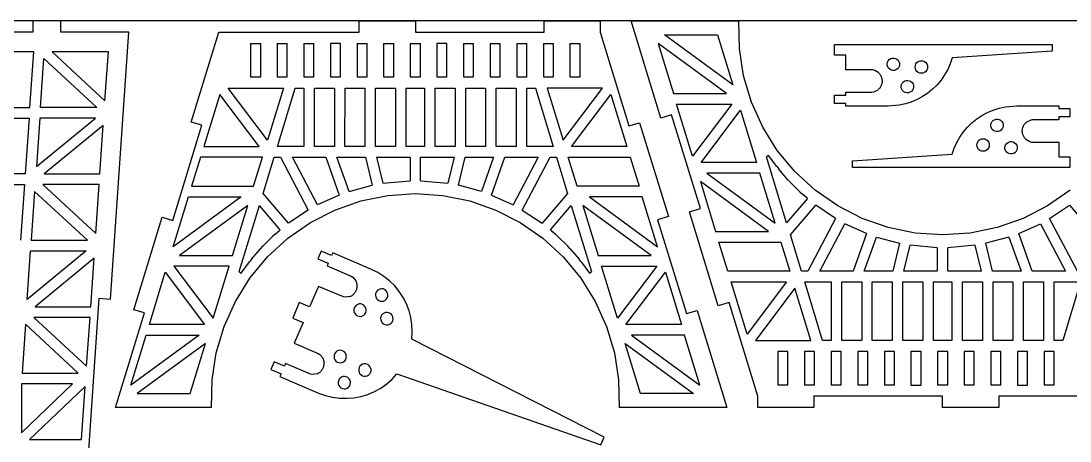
# Model space of a CAD drawing. Header units: inches. Extents: x -282 to 282, y -132 to 132.
# Drawn here: x -146.1 to 81, y 41.3 to 132.2 of the extents above; entities that cross this region are included whole.
import ezdxf

# ---------------------------------------------------------------- set-up
doc = ezdxf.new("R2010")
doc.units = ezdxf.units.IN
doc.header["$MEASUREMENT"] = 0

msp = doc.modelspace()

# ---------------------------------------------------------------- linework, layer by layer
for p, q in [((281.69, 132.22), (-281.69, 132.22)), ((-137.44, 132.22), (-143.5, 132.22)), ((-143.5, 132.22), (-143.5, 129.8)), ((-137.44, 129.8), (-137.44, 132.22)), ((-72.85, 129.8), (-72.85, 132.22)), ((-72.85, 132.22), (-60.72, 132.22)), ((-60.72, 132.22), (-60.72, 129.8)), ((-32.84, 129.8), (-32.84, 132.22)), ((-32.84, 132.22), (-20.71, 132.22)), ((-20.71, 132.22), (-20.71, 129.8)), ((-14, 132.22), (9.29, 132.22)), ((-7.58, 111.2), (-14, 132.22)), ((9.4, 126.27), (9.29, 132.22)), ((-143.5, 129.8), (-159.65, 129.8)), ((-122.72, 129.8), (-137.44, 129.8)), ((-126.72, 72.03), (-122.72, 129.8)), ((-109.23, 110.33), (-103.27, 129.8)), ((-103.27, 129.8), (-72.85, 129.8)), ((-60.72, 129.8), (-32.84, 129.8)), ((-20.71, 129.8), (-14.5, 109.49)), ((-96.37, 127.37), (-94.19, 127.37)), ((-96.37, 127.37), (-96.37, 120.1)), ((-94.19, 120.1), (-94.19, 127.37)), ((-90.61, 127.37), (-90.61, 120.1)), ((-90.61, 127.37), (-88.43, 127.37)), ((-88.43, 120.1), (-88.43, 127.37)), ((-84.85, 127.37), (-84.86, 120.1)), ((-84.85, 127.37), (-82.67, 127.37)), ((-82.67, 120.1), (-82.67, 127.37)), ((-79.1, 127.37), (-79.1, 120.1)), ((-76.91, 127.37), (-79.1, 127.37)), ((-76.91, 120.1), (-76.91, 127.37)), ((-73.34, 127.37), (-73.34, 120.1)), ((-73.34, 127.37), (-71.15, 127.37)), ((-71.15, 120.1), (-71.15, 127.37)), ((-67.58, 127.37), (-67.58, 120.1)), ((-67.58, 127.37), (-65.39, 127.37)), ((-65.39, 120.1), (-65.39, 127.37)), ((-61.82, 127.37), (-61.82, 120.1)), ((-61.82, 127.37), (-59.63, 127.37)), ((-59.63, 120.1), (-59.63, 127.37)), ((-56.06, 127.37), (-56.06, 120.1)), ((-53.87, 127.37), (-56.06, 127.37)), ((-53.87, 120.1), (-53.87, 127.37)), ((-50.3, 127.37), (-50.3, 120.1)), ((-50.3, 127.37), (-48.11, 127.37)), ((-48.11, 120.1), (-48.11, 127.37)), ((-44.54, 127.37), (-44.54, 120.1)), ((-44.54, 127.37), (-42.35, 127.37)), ((-42.35, 120.1), (-42.35, 127.37)), ((-38.78, 127.37), (-38.78, 120.1)), ((-38.78, 127.37), (-36.59, 127.37)), ((-36.59, 120.1), (-36.59, 127.37)), ((-33.02, 127.37), (-30.83, 127.37)), ((-33.02, 127.37), (-33.02, 120.1)), ((-30.83, 120.1), (-30.83, 127.37)), ((-27.26, 127.37), (-25.07, 127.37)), ((-27.26, 127.37), (-27.26, 120.1)), ((-25.07, 120.1), (-25.07, 127.37)), ((6.59, 116.54), (-8.18, 127.36)), ((-8.18, 127.36), (-4.87, 116.54)), ((-6.8, 129.19), (4.67, 129.19)), ((7.98, 118.38), (-6.8, 129.19)), ((4.67, 129.19), (7.98, 118.38)), ((-143.32, 125.55), (-150.94, 125.55)), ((-144.16, 113.48), (-143.32, 125.55)), ((-139.33, 125.55), (-127.89, 114.95)), ((-127.15, 125.55), (-139.33, 125.55)), ((-127.89, 114.95), (-127.15, 125.55)), ((10.31, 120.38), (9.4, 126.27)), ((30, 124.8), (30, 127.1)), ((30, 127.1), (77.07, 127.1)), ((77.07, 125.71), (55.49, 124.24)), ((77.07, 127.1), (77.07, 125.71)), ((-141.85, 113.48), (-141.12, 124.08)), ((-141.12, 124.08), (-129.68, 113.48)), ((32.43, 124.8), (30, 124.8)), ((32.43, 121.65), (32.43, 124.8)), ((41.39, 122.98), (41.46, 123.32)), ((41.4, 122.63), (41.39, 122.98)), ((41.51, 122.29), (41.4, 122.63)), ((41.46, 123.32), (41.63, 123.63)), ((41.63, 123.63), (41.86, 123.89)), ((41.86, 123.89), (42.16, 124.08)), ((42.16, 124.08), (42.5, 124.19)), ((42.5, 124.19), (42.85, 124.2)), ((42.85, 124.2), (43.19, 124.13)), ((43.19, 124.13), (43.51, 123.97)), ((43.51, 123.97), (43.77, 123.73)), ((43.77, 123.73), (43.95, 123.43)), ((43.95, 123.43), (44.06, 123.1)), ((44.08, 122.74), (44, 122.4)), ((44.06, 123.1), (44.08, 122.74)), ((47.45, 122.25), (47.49, 122.6)), ((47.49, 122.6), (47.63, 122.93)), ((47.63, 122.93), (47.84, 123.21)), ((47.84, 123.21), (48.12, 123.42)), ((48.12, 123.42), (48.45, 123.56)), ((48.45, 123.56), (48.79, 123.6)), ((48.79, 123.6), (49.14, 123.56)), ((49.14, 123.56), (49.47, 123.42)), ((49.47, 123.42), (49.75, 123.21)), ((49.75, 123.21), (49.96, 122.93)), ((49.96, 122.93), (50.1, 122.6)), ((50.1, 122.6), (50.14, 122.25)), ((55.06, 122.96), (54.5, 121.73)), ((55.49, 124.24), (55.06, 122.96)), ((12.01, 114.67), (10.31, 120.38)), ((38.29, 121.62), (32.43, 121.65)), ((38.69, 121.51), (38.29, 121.62)), ((39.56, 120.98), (38.69, 121.51)), ((39.56, 120.98), (39.68, 120.86)), ((39.68, 120.86), (39.79, 120.72)), ((39.79, 120.72), (39.89, 120.58)), ((39.89, 120.58), (39.98, 120.44)), ((39.98, 120.44), (40.06, 120.28)), ((41.7, 121.99), (41.51, 122.29)), ((41.96, 121.76), (41.7, 121.99)), ((42.27, 121.59), (41.96, 121.76)), ((42.61, 121.52), (42.27, 121.59)), ((42.97, 121.53), (42.61, 121.52)), ((43.3, 121.64), (42.97, 121.53)), ((43.6, 121.83), (43.3, 121.64)), ((43.84, 122.09), (43.6, 121.83)), ((44, 122.4), (43.84, 122.09)), ((47.49, 121.91), (47.45, 122.25)), ((47.63, 121.58), (47.49, 121.91)), ((47.84, 121.3), (47.63, 121.58)), ((48.12, 121.09), (47.84, 121.3)), ((48.45, 120.95), (48.12, 121.09)), ((48.79, 120.91), (48.45, 120.95)), ((49.14, 120.95), (48.79, 120.91)), ((49.47, 121.09), (49.14, 120.95)), ((49.75, 121.3), (49.47, 121.09)), ((49.96, 121.58), (49.75, 121.3)), ((50.1, 121.91), (49.96, 121.58)), ((50.14, 122.25), (50.1, 121.91)), ((53.83, 120.55), (53.06, 119.44)), ((54.5, 121.73), (53.83, 120.55)), ((-96.37, 120.1), (-94.19, 120.1)), ((-90.61, 120.1), (-88.43, 120.1)), ((-84.86, 120.1), (-82.67, 120.1)), ((-79.1, 120.1), (-76.91, 120.1)), ((-73.34, 120.1), (-71.15, 120.1)), ((-67.58, 120.1), (-65.39, 120.1)), ((-61.82, 120.1), (-59.63, 120.1)), ((-56.06, 120.1), (-53.87, 120.1)), ((-50.3, 120.1), (-48.11, 120.1)), ((-44.54, 120.1), (-42.35, 120.1)), ((-38.78, 120.1), (-36.59, 120.1)), ((-33.02, 120.1), (-30.83, 120.1)), ((-27.26, 120.1), (-25.07, 120.1)), ((40.05, 118.13), (39.97, 117.98)), ((40.12, 118.29), (40.05, 118.13)), ((40.06, 120.28), (40.13, 120.13)), ((40.18, 118.45), (40.12, 118.29)), ((40.13, 120.13), (40.19, 119.96)), ((40.23, 118.61), (40.18, 118.45)), ((40.19, 119.96), (40.23, 119.8)), ((40.23, 119.8), (40.27, 119.63)), ((40.27, 118.78), (40.23, 118.61)), ((40.27, 119.63), (40.29, 119.46)), ((40.29, 118.95), (40.27, 118.78)), ((40.29, 119.46), (40.31, 119.29)), ((40.31, 119.12), (40.29, 118.95)), ((40.31, 119.29), (40.31, 119.12)), ((44.42, 118.13), (44.5, 118.47)), ((44.43, 117.78), (44.42, 118.13)), ((44.5, 118.47), (44.66, 118.78)), ((44.66, 118.78), (44.9, 119.04)), ((44.9, 119.04), (45.19, 119.23)), ((45.19, 119.23), (45.53, 119.34)), ((45.53, 119.34), (45.88, 119.35)), ((45.88, 119.35), (46.22, 119.28)), ((46.22, 119.28), (46.54, 119.12)), ((46.54, 119.12), (46.8, 118.88)), ((46.8, 118.88), (46.99, 118.58)), ((46.99, 118.58), (47.09, 118.25)), ((47.09, 118.25), (47.11, 117.89)), ((52.18, 118.41), (51.22, 117.46)), ((53.06, 119.44), (52.18, 118.41)), ((-103.06, 116.34), (-106.51, 105.05)), ((-94.54, 105.05), (-103.06, 116.34)), ((-92.69, 106.41), (-101.2, 117.7)), ((-101.2, 117.7), (-89.23, 117.7)), ((-89.23, 117.7), (-92.69, 106.41)), ((-90.58, 105.05), (-86.72, 117.7)), ((-86.72, 117.7), (-84.86, 117.7)), ((-84.86, 117.7), (-84.86, 105.05)), ((-82.56, 117.7), (-78.24, 117.7)), ((-82.56, 105.05), (-82.56, 117.7)), ((-78.24, 117.7), (-78.24, 105.05)), ((-75.95, 105.05), (-75.94, 117.7)), ((-75.94, 117.7), (-71.63, 117.7)), ((-71.63, 117.7), (-71.63, 105.05)), ((-69.33, 117.7), (-65.02, 117.7)), ((-69.33, 105.05), (-69.33, 117.7)), ((-65.02, 117.7), (-65.02, 105.05)), ((-62.72, 117.7), (-58.73, 117.7)), ((-62.72, 105.05), (-62.72, 117.7)), ((-58.73, 117.7), (-58.73, 105.05)), ((-56.43, 117.7), (-52.12, 117.7)), ((-56.43, 105.05), (-56.43, 117.7)), ((-52.12, 117.7), (-52.12, 105.05)), ((-49.82, 117.7), (-45.51, 117.7)), ((-49.82, 105.05), (-49.82, 117.7)), ((-45.51, 117.7), (-45.51, 105.05)), ((-43.21, 117.7), (-38.89, 117.7)), ((-43.21, 105.05), (-43.21, 117.7)), ((-38.89, 117.7), (-38.89, 105.05)), ((-36.59, 117.7), (-34.73, 117.7)), ((-36.59, 105.05), (-36.59, 117.7)), ((-34.73, 117.7), (-30.87, 105.05)), ((-32.22, 117.7), (-28.76, 106.41)), ((-20.25, 117.7), (-32.22, 117.7)), ((-28.76, 106.41), (-20.25, 117.7)), ((-26.91, 105.05), (-18.4, 116.34)), ((-18.4, 116.34), (-14.94, 105.05)), ((-4.87, 116.54), (6.59, 116.54)), ((30, 114.37), (30, 116.19)), ((30, 116.19), (32.43, 116.19)), ((32.43, 116.8), (38.09, 116.81)), ((32.43, 116.19), (32.43, 116.8)), ((38.09, 116.81), (38.49, 116.87)), ((38.49, 116.87), (39.41, 117.34)), ((39.54, 117.46), (39.41, 117.34)), ((39.66, 117.58), (39.54, 117.46)), ((39.77, 117.71), (39.66, 117.58)), ((39.88, 117.84), (39.77, 117.71)), ((39.97, 117.98), (39.88, 117.84)), ((44.54, 117.44), (44.43, 117.78)), ((44.73, 117.14), (44.54, 117.44)), ((44.99, 116.91), (44.73, 117.14)), ((45.3, 116.74), (44.99, 116.91)), ((45.65, 116.67), (45.3, 116.74)), ((46, 116.68), (45.65, 116.67)), ((46.33, 116.79), (46, 116.68)), ((46.63, 116.98), (46.33, 116.79)), ((46.87, 117.24), (46.63, 116.98)), ((47.03, 117.55), (46.87, 117.24)), ((47.11, 117.89), (47.03, 117.55)), ((49.05, 115.86), (47.86, 115.22)), ((50.17, 116.61), (49.05, 115.86)), ((51.22, 117.46), (50.17, 116.61)), ((-4.17, 114.24), (7.8, 114.24)), ((-0.72, 102.95), (-4.17, 114.24)), ((7.8, 114.24), (-0.72, 102.95)), ((14.46, 109.24), (12.01, 114.67)), ((32.43, 114.37), (30, 114.37)), ((32.43, 113.77), (32.43, 114.37)), ((41.52, 113.77), (32.43, 113.77)), ((44.01, 113.98), (41.52, 113.77)), ((45.33, 114.27), (44.01, 113.98)), ((46.61, 114.68), (45.33, 114.27)), ((47.86, 115.22), (46.61, 114.68)), ((65.62, 113.36), (66.94, 113.65)), ((66.94, 113.65), (69.42, 113.86)), ((69.42, 113.86), (78.52, 113.86)), ((78.52, 113.86), (78.52, 113.26)), ((-150.11, 113.48), (-144.16, 113.48)), ((-129.68, 113.48), (-141.85, 113.48)), ((-5.26, 111.91), (-7.58, 111.2)), ((0.96, 91.6), (-5.26, 111.91)), ((1.14, 101.6), (9.66, 112.89)), ((9.66, 112.89), (13.11, 101.6)), ((60.77, 111.02), (61.9, 111.77)), ((61.9, 111.77), (63.09, 112.42)), ((63.09, 112.42), (64.33, 112.95)), ((64.33, 112.95), (65.62, 113.36)), ((78.52, 113.26), (80.94, 113.26)), ((80.94, 111.44), (78.52, 111.44)), ((78.52, 111.44), (78.52, 110.83)), ((80.94, 113.26), (80.94, 111.44)), ((-149.95, 111.18), (-144.32, 111.18)), ((-144.32, 111.18), (-145.15, 99.11)), ((-142.74, 100.69), (-129.96, 111.18)), ((-142.01, 111.18), (-142.74, 100.69)), ((-129.96, 111.18), (-142.01, 111.18)), ((-128.26, 109.6), (-141.04, 99.11)), ((-128.98, 99.11), (-128.26, 109.6)), ((-113.21, 89.02), (-106.91, 109.64)), ((-106.91, 109.64), (-109.23, 110.33)), ((-14.5, 109.49), (-12.18, 110.2)), ((-12.18, 110.2), (-5.96, 89.89)), ((17.61, 104.19), (14.46, 109.24)), ((57.88, 108.19), (58.76, 109.22)), ((58.76, 109.22), (59.72, 110.17)), ((59.72, 110.17), (60.77, 111.02)), ((63.84, 109.74), (63.91, 110.08)), ((63.85, 109.39), (63.84, 109.74)), ((63.96, 109.05), (63.85, 109.39)), ((63.91, 110.08), (64.07, 110.39)), ((64.15, 108.75), (63.96, 109.05)), ((64.07, 110.39), (64.31, 110.65)), ((64.31, 110.65), (64.61, 110.84)), ((64.61, 110.84), (64.94, 110.95)), ((64.94, 110.95), (65.3, 110.96)), ((65.3, 110.96), (65.64, 110.89)), ((65.64, 110.89), (65.95, 110.73)), ((65.95, 110.73), (66.21, 110.49)), ((66.21, 110.49), (66.4, 110.19)), ((66.45, 109.16), (66.28, 108.85)), ((66.4, 110.19), (66.51, 109.86)), ((66.52, 109.5), (66.45, 109.16)), ((66.51, 109.86), (66.52, 109.5)), ((70.67, 108.85), (70.71, 109.02)), ((70.71, 109.02), (70.76, 109.18)), ((70.76, 109.18), (70.82, 109.34)), ((70.82, 109.34), (70.89, 109.5)), ((70.89, 109.5), (70.97, 109.65)), ((70.97, 109.65), (71.07, 109.79)), ((71.07, 109.79), (71.17, 109.93)), ((71.17, 109.93), (71.28, 110.05)), ((71.28, 110.05), (71.4, 110.18)), ((71.4, 110.18), (71.53, 110.29)), ((72.45, 110.76), (71.53, 110.29)), ((72.85, 110.82), (72.45, 110.76)), ((78.52, 110.83), (72.85, 110.82)), ((56.44, 105.9), (57.11, 107.08)), ((57.11, 107.08), (57.88, 108.19)), ((61.8, 106.68), (62.15, 106.73)), ((62.15, 106.73), (62.5, 106.68)), ((64.41, 108.52), (64.15, 108.75)), ((64.72, 108.35), (64.41, 108.52)), ((65.06, 108.28), (64.72, 108.35)), ((65.41, 108.29), (65.06, 108.28)), ((65.75, 108.4), (65.41, 108.29)), ((66.05, 108.59), (65.75, 108.4)), ((66.28, 108.85), (66.05, 108.59)), ((70.64, 108.51), (70.65, 108.68)), ((70.64, 108.34), (70.64, 108.51)), ((70.65, 108.17), (70.64, 108.34)), ((70.65, 108.68), (70.67, 108.85)), ((70.67, 108), (70.65, 108.17)), ((70.71, 107.83), (70.67, 108)), ((70.76, 107.67), (70.71, 107.83)), ((70.81, 107.51), (70.76, 107.67)), ((70.88, 107.35), (70.81, 107.51)), ((70.96, 107.2), (70.88, 107.35)), ((71.05, 107.05), (70.96, 107.2)), ((71.15, 106.91), (71.05, 107.05)), ((71.26, 106.78), (71.15, 106.91)), ((71.38, 106.65), (71.26, 106.78)), ((-106.51, 105.05), (-94.54, 105.05)), ((-84.86, 105.05), (-90.58, 105.05)), ((-78.24, 105.05), (-82.56, 105.05)), ((-71.63, 105.05), (-75.95, 105.05)), ((-65.02, 105.05), (-69.33, 105.05)), ((-58.73, 105.05), (-62.72, 105.05)), ((-52.12, 105.05), (-56.43, 105.05)), ((-45.51, 105.05), (-49.82, 105.05)), ((-38.89, 105.05), (-43.21, 105.05)), ((-30.87, 105.05), (-36.59, 105.05)), ((-14.94, 105.05), (-26.91, 105.05)), ((55.45, 103.39), (55.89, 104.67)), ((55.89, 104.67), (56.44, 105.9)), ((60.8, 105.38), (60.84, 105.73)), ((60.84, 105.03), (60.8, 105.38)), ((60.84, 105.73), (60.98, 106.05)), ((60.98, 104.7), (60.84, 105.03)), ((60.98, 106.05), (61.19, 106.33)), ((61.19, 104.42), (60.98, 104.7)), ((61.19, 106.33), (61.47, 106.54)), ((61.47, 106.54), (61.8, 106.68)), ((62.5, 106.68), (62.82, 106.55)), ((62.82, 106.55), (63.1, 106.33)), ((63.1, 106.33), (63.32, 106.05)), ((63.32, 104.7), (63.1, 104.42)), ((63.32, 106.05), (63.45, 105.73)), ((63.45, 105.03), (63.32, 104.7)), ((63.45, 105.73), (63.5, 105.38)), ((63.5, 105.38), (63.45, 105.03)), ((66.87, 104.89), (66.94, 105.23)), ((66.88, 104.54), (66.87, 104.89)), ((66.99, 104.2), (66.88, 104.54)), ((66.94, 105.23), (67.11, 105.54)), ((67.11, 105.54), (67.34, 105.8)), ((67.34, 105.8), (67.64, 105.99)), ((67.64, 105.99), (67.98, 106.1)), ((67.98, 106.1), (68.33, 106.11)), ((68.33, 106.11), (68.67, 106.04)), ((68.67, 106.04), (68.98, 105.88)), ((68.98, 105.88), (69.24, 105.64)), ((69.24, 105.64), (69.43, 105.34)), ((69.43, 105.34), (69.54, 105)), ((69.55, 104.65), (69.48, 104.31)), ((69.54, 105), (69.55, 104.65)), ((71.38, 106.65), (72.26, 106.12)), ((72.26, 106.12), (72.65, 106.01)), ((72.65, 106.01), (78.52, 105.98)), ((78.52, 105.98), (78.52, 102.83)), ((-107.21, 102.75), (-109.15, 96.43)), ((-93.8, 102.75), (-107.21, 102.75)), ((-95.74, 96.43), (-93.8, 102.75)), ((-93.69, 94.86), (-91.28, 102.75)), ((-91.28, 102.75), (-89.92, 102.75)), ((-89.92, 102.75), (-83.88, 91.29)), ((-87.32, 102.75), (-80.12, 102.75)), ((-81.88, 92.43), (-87.32, 102.75)), ((-80.12, 102.75), (-77.19, 94.54)), ((-77.68, 102.75), (-71.51, 102.75)), ((-75.03, 95.34), (-77.68, 102.75)), ((-71.51, 102.75), (-70.05, 96.66)), ((-69.14, 102.75), (-61.87, 102.75)), ((-69.14, 102.75), (-67.79, 97.1)), ((-61.87, 102.75), (-61.87, 97.63)), ((-59.58, 102.75), (-52.31, 102.75)), ((-59.58, 97.63), (-59.58, 102.75)), ((-52.31, 102.75), (-53.66, 97.1)), ((-51.4, 96.66), (-49.94, 102.75)), ((-49.94, 102.75), (-43.77, 102.75)), ((-43.77, 102.75), (-46.42, 95.34)), ((-44.26, 94.54), (-41.33, 102.75)), ((-41.33, 102.75), (-34.13, 102.75)), ((-34.13, 102.75), (-39.57, 92.43)), ((-37.57, 91.29), (-31.53, 102.75)), ((-31.53, 102.75), (-30.17, 102.75)), ((-30.17, 102.75), (-27.76, 94.86)), ((-27.64, 102.75), (-14.24, 102.75)), ((-25.71, 96.43), (-27.64, 102.75)), ((-14.24, 102.75), (-12.3, 96.43)), ((15.73, 103.12), (15.28, 102.82)), ((19.64, 88.52), (15.28, 102.82)), ((17.49, 100.69), (15.73, 103.12)), ((21.42, 99.61), (17.61, 104.19)), ((33.87, 101.93), (55.45, 103.39)), ((61.47, 104.21), (61.19, 104.42)), ((61.8, 104.07), (61.47, 104.21)), ((62.15, 104.03), (61.8, 104.07)), ((62.5, 104.07), (62.15, 104.03)), ((62.82, 104.21), (62.5, 104.07)), ((63.1, 104.42), (62.82, 104.21)), ((67.18, 103.9), (66.99, 104.2)), ((67.44, 103.67), (67.18, 103.9)), ((67.75, 103.5), (67.44, 103.67)), ((68.09, 103.43), (67.75, 103.5)), ((68.44, 103.44), (68.09, 103.43)), ((68.78, 103.55), (68.44, 103.44)), ((69.08, 103.74), (68.78, 103.55)), ((69.32, 104), (69.08, 103.74)), ((69.48, 104.31), (69.32, 104)), ((78.52, 102.83), (80.94, 102.83)), ((80.94, 102.83), (80.94, 100.53)), ((13.11, 101.6), (1.14, 101.6)), ((17.49, 100.69), (17.95, 100.12)), ((19.9, 97.84), (17.95, 100.12)), ((33.87, 100.53), (33.87, 101.93)), ((80.94, 100.53), (33.87, 100.53)), ((-145.15, 99.11), (-149.12, 99.11)), ((-141.04, 99.11), (-128.98, 99.11)), ((-67.79, 97.1), (-61.87, 97.63)), ((-59.58, 97.63), (-53.66, 97.1)), ((13.81, 99.3), (2.35, 99.3)), ((2.35, 99.3), (17.12, 88.49)), ((17.12, 88.49), (13.81, 99.3)), ((19.9, 97.84), (20.4, 97.31)), ((25.81, 95.58), (21.42, 99.61)), ((-148.96, 96.81), (-145.31, 96.81)), ((-145.31, 96.81), (-146.15, 84.74)), ((-141.31, 96.81), (-129.88, 86.21)), ((-129.14, 96.81), (-141.31, 96.81)), ((-129.88, 86.21), (-129.14, 96.81)), ((-109.15, 96.43), (-95.74, 96.43)), ((-75.03, 95.34), (-70.05, 96.66)), ((-46.42, 95.34), (-51.4, 96.66)), ((-12.3, 96.43), (-25.71, 96.43)), ((15.74, 86.65), (0.97, 97.46)), ((0.97, 97.46), (4.27, 86.65)), ((22.52, 95.21), (20.4, 97.31)), ((30.7, 92.19), (25.81, 95.58)), ((80.99, 95.58), (76.1, 92.19)), ((-143.11, 95.34), (-143.84, 84.74)), ((-131.67, 84.74), (-143.11, 95.34)), ((-113.16, 83.32), (-109.85, 94.13)), ((-98.39, 94.13), (-113.16, 83.32)), ((-109.85, 94.13), (-98.39, 94.13)), ((-88.17, 88.43), (-93.69, 94.86)), ((-77.19, 94.54), (-81.88, 92.43)), ((-78.12, 91.3), (-72.5, 93.27)), ((-72.5, 93.27), (-66.67, 94.47)), ((-66.67, 94.47), (-60.72, 94.87)), ((-60.72, 94.87), (-54.78, 94.47)), ((-54.78, 94.47), (-48.95, 93.27)), ((-48.95, 93.27), (-43.33, 91.3)), ((-44.26, 94.54), (-39.57, 92.43)), ((-27.76, 94.86), (-33.28, 88.43)), ((-11.6, 94.13), (-23.06, 94.13)), ((-23.06, 94.13), (-8.29, 83.31)), ((-8.29, 83.31), (-11.6, 94.13)), ((24.16, 93.79), (19.64, 88.52)), ((22.52, 95.21), (23.07, 94.71)), ((24.16, 93.79), (23.07, 94.71)), ((-97, 92.29), (-111.77, 81.48)), ((-100.31, 81.48), (-97, 92.29)), ((-98.84, 77.96), (-94.48, 92.25)), ((-89.96, 86.98), (-94.48, 92.25)), ((-83.88, 91.29), (-88.17, 88.43)), ((-83.43, 88.59), (-78.12, 91.3)), ((-43.33, 91.3), (-38.02, 88.59)), ((-37.57, 91.29), (-33.28, 88.43)), ((-31.49, 86.98), (-26.97, 92.26)), ((-26.97, 92.26), (-22.61, 77.96)), ((-9.68, 81.48), (-24.45, 92.29)), ((-24.45, 92.29), (-21.14, 81.48)), ((-1.36, 90.89), (0.96, 91.6)), ((4.85, 70.58), (-1.36, 90.89)), ((20.44, 85.92), (25.95, 92.34)), ((30.24, 89.48), (25.95, 92.34)), ((36, 89.48), (30.7, 92.19)), ((76.1, 92.19), (70.8, 89.48)), ((76.56, 89.48), (80.85, 92.34)), ((80.85, 92.34), (86.36, 85.91)), ((-121.66, 69.71), (-115.53, 89.74)), ((-115.53, 89.74), (-113.21, 89.02)), ((-88.32, 85.19), (-83.43, 88.59)), ((-38.02, 88.59), (-33.13, 85.19)), ((-5.96, 89.89), (-8.28, 89.18)), ((-8.28, 89.18), (-2.07, 68.87)), ((30.24, 89.48), (24.2, 78.03)), ((41.62, 87.5), (36, 89.48)), ((70.8, 89.48), (65.18, 87.5)), ((82.6, 78.03), (76.56, 89.48)), ((-91.05, 86.07), (-89.96, 86.98)), ((-31.49, 86.98), (-30.4, 86.07)), ((4.27, 86.65), (15.74, 86.65)), ((26.8, 78.03), (32.24, 88.34)), ((36.94, 86.23), (32.24, 88.34)), ((47.46, 86.31), (41.62, 87.5)), ((53.4, 85.9), (47.46, 86.31)), ((59.34, 86.31), (53.4, 85.9)), ((65.18, 87.5), (59.34, 86.31)), ((69.86, 86.23), (74.56, 88.34)), ((74.56, 88.34), (80, 78.03)), ((-143.84, 84.74), (-131.67, 84.74)), ((-93.72, 83.46), (-91.6, 85.57)), ((-92.7, 81.17), (-88.32, 85.19)), ((-91.05, 86.07), (-91.6, 85.57)), ((-33.13, 85.19), (-28.75, 81.17)), ((-29.85, 85.57), (-30.4, 86.07)), ((-29.85, 85.57), (-27.73, 83.46)), ((4.98, 84.35), (18.39, 84.35)), ((6.91, 78.03), (4.98, 84.35)), ((18.39, 84.35), (20.32, 78.03)), ((22.85, 78.03), (20.44, 85.92)), ((36.94, 86.23), (34, 78.03)), ((36.44, 78.03), (39.09, 85.43)), ((39.09, 85.43), (44.08, 84.11)), ((44.08, 84.11), (42.62, 78.03)), ((67.71, 85.43), (62.72, 84.11)), ((64.18, 78.03), (62.72, 84.11)), ((67.71, 85.43), (70.36, 78.03)), ((72.8, 78.03), (69.86, 86.23)), ((-131.95, 82.44), (-144.73, 71.94)), ((-144.73, 71.94), (-144, 82.44)), ((-144, 82.44), (-131.95, 82.44)), ((-96.18, 80.66), (-94.22, 82.93)), ((-94.22, 82.93), (-93.72, 83.46)), ((-81.08, 82.42), (-81.79, 80.75)), ((-78.84, 81.47), (-81.08, 82.42)), ((-78.61, 82.03), (-78.84, 81.47)), ((-70.24, 78.46), (-78.61, 82.03)), ((-27.23, 82.93), (-27.73, 83.46)), ((-27.23, 82.93), (-25.27, 80.66)), ((44.98, 78.03), (46.34, 83.67)), ((52.25, 83.14), (46.34, 83.67)), ((52.25, 83.14), (52.25, 78.03)), ((60.46, 83.67), (54.55, 83.14)), ((54.55, 78.03), (54.55, 83.14)), ((61.82, 78.03), (60.46, 83.67)), ((-130.25, 80.86), (-143.03, 70.36)), ((-130.97, 70.36), (-130.25, 80.86)), ((-111.77, 81.48), (-100.31, 81.48)), ((-98.39, 77.66), (-96.63, 80.08)), ((-96.18, 80.66), (-96.63, 80.08)), ((-96.51, 76.58), (-92.7, 81.17)), ((-81.79, 80.75), (-79.56, 79.8)), ((-79.56, 79.8), (-79.8, 79.24)), ((-28.75, 81.17), (-24.94, 76.58)), ((-24.82, 80.08), (-25.27, 80.66)), ((-24.82, 80.08), (-23.06, 77.66)), ((-21.14, 81.48), (-9.68, 81.48)), ((-118.29, 66.53), (-114.84, 77.82)), ((-114.84, 77.82), (-106.32, 66.53)), ((-101.01, 79.18), (-112.98, 79.18)), ((-112.98, 79.18), (-104.47, 67.89)), ((-104.47, 67.89), (-101.01, 79.18)), ((-98.84, 77.96), (-98.39, 77.66)), ((-79.8, 79.24), (-74.59, 77)), ((-68.84, 77.77), (-70.24, 78.46)), ((-67.52, 76.94), (-68.84, 77.77)), ((-23.06, 77.66), (-22.61, 77.96)), ((-20.43, 79.18), (-8.47, 79.18)), ((-16.98, 67.89), (-20.43, 79.18)), ((-8.47, 79.18), (-16.98, 67.89)), ((-15.13, 66.53), (-6.61, 77.82)), ((-6.61, 77.82), (-3.15, 66.53)), ((20.32, 78.03), (6.91, 78.03)), ((24.2, 78.03), (22.85, 78.03)), ((34, 78.03), (26.8, 78.03)), ((42.62, 78.03), (36.44, 78.03)), ((52.25, 78.03), (44.98, 78.03)), ((61.82, 78.03), (54.55, 78.03)), ((70.36, 78.03), (64.18, 78.03)), ((80, 78.03), (72.8, 78.03)), ((-99.67, 71.53), (-96.51, 76.58)), ((-74.59, 77), (-74.25, 76.79)), ((-74.25, 76.79), (-73.58, 76)), ((-73.51, 75.85), (-73.58, 76)), ((-73.45, 75.69), (-73.51, 75.85)), ((-73.39, 75.52), (-73.45, 75.69)), ((-73.35, 75.36), (-73.39, 75.52)), ((-73.32, 75.19), (-73.35, 75.36)), ((-73.31, 75.02), (-73.32, 75.19)), ((-73.3, 74.85), (-73.31, 75.02)), ((-66.3, 75.97), (-67.52, 76.94)), ((-65.19, 74.87), (-66.3, 75.97)), ((-24.94, 76.58), (-21.78, 71.53)), ((7.62, 75.73), (19.58, 75.73)), ((11.07, 64.44), (7.62, 75.73)), ((19.58, 75.73), (11.07, 64.44)), ((23.55, 75.73), (29.27, 75.73)), ((27.41, 63.08), (23.55, 75.73)), ((29.27, 75.73), (29.27, 63.08)), ((31.57, 75.73), (35.88, 75.73)), ((31.57, 63.08), (31.57, 75.73)), ((35.88, 75.73), (35.88, 63.08)), ((38.18, 75.73), (42.49, 75.73)), ((38.18, 63.08), (38.18, 75.73)), ((42.49, 75.73), (42.49, 63.08)), ((44.79, 75.73), (49.1, 75.73)), ((44.79, 63.08), (44.79, 75.73)), ((49.1, 75.73), (49.1, 63.08)), ((51.4, 75.73), (55.4, 75.73)), ((51.4, 63.08), (51.4, 75.73)), ((55.4, 75.73), (55.4, 63.08)), ((57.7, 75.73), (62.01, 75.73)), ((57.7, 63.08), (57.7, 75.73)), ((62.01, 75.73), (62.01, 63.08)), ((64.31, 75.73), (68.62, 75.73)), ((64.31, 63.08), (64.31, 75.73)), ((68.62, 75.73), (68.62, 63.08)), ((70.92, 75.73), (75.23, 75.73)), ((70.92, 63.08), (70.92, 75.73)), ((75.23, 75.73), (75.23, 63.08)), ((77.53, 75.73), (83.25, 75.73)), ((77.53, 63.08), (77.53, 75.73)), ((83.25, 75.73), (79.4, 63.08)), ((-81.7, 74.78), (-83.6, 70.32)), ((-76.29, 72.51), (-81.7, 74.78)), ((-74.87, 72.59), (-74.71, 72.66)), ((-74.71, 72.66), (-74.56, 72.74)), ((-74.56, 72.74), (-74.42, 72.83)), ((-74.42, 72.83), (-74.28, 72.93)), ((-74.28, 72.93), (-74.14, 73.04)), ((-74.14, 73.04), (-74.02, 73.16)), ((-74.02, 73.16), (-73.9, 73.28)), ((-73.9, 73.28), (-73.79, 73.42)), ((-73.79, 73.42), (-73.69, 73.56)), ((-73.69, 73.56), (-73.6, 73.71)), ((-73.6, 73.71), (-73.52, 73.86)), ((-73.52, 73.86), (-73.46, 74.02)), ((-73.46, 74.02), (-73.4, 74.18)), ((-73.4, 74.18), (-73.36, 74.34)), ((-73.36, 74.34), (-73.33, 74.51)), ((-73.33, 74.51), (-73.31, 74.68)), ((-73.31, 74.68), (-73.3, 74.85)), ((-69.32, 73.2), (-69.35, 72.85)), ((-69.35, 72.85), (-69.29, 72.5)), ((-69.19, 73.53), (-69.32, 73.2)), ((-68.99, 73.82), (-69.19, 73.53)), ((-68.72, 74.04), (-68.99, 73.82)), ((-68.39, 74.18), (-68.72, 74.04)), ((-68.05, 74.24), (-68.39, 74.18)), ((-67.7, 74.21), (-68.05, 74.24)), ((-67.37, 74.08), (-67.7, 74.21)), ((-67.08, 73.88), (-67.37, 74.08)), ((-66.86, 73.61), (-67.08, 73.88)), ((-66.71, 73.29), (-66.86, 73.61)), ((-66.65, 72.94), (-66.71, 73.29)), ((-66.69, 72.59), (-66.65, 72.94)), ((-64.2, 73.67), (-65.19, 74.87)), ((-63.35, 72.36), (-64.2, 73.67)), ((21.44, 74.37), (12.93, 63.08)), ((24.89, 63.08), (21.44, 74.37)), ((-133.12, 14.6), (-129.13, 72.2)), ((-129.13, 72.2), (-126.72, 72.03)), ((-102.12, 66.1), (-99.67, 71.53)), ((-85.83, 71.27), (-87.26, 67.92)), ((-83.6, 70.32), (-85.83, 71.27)), ((-75.89, 72.45), (-76.29, 72.51)), ((-74.87, 72.59), (-75.89, 72.45)), ((-73.76, 70.45), (-73.94, 70.15)), ((-73.5, 70.7), (-73.76, 70.45)), ((-73.2, 70.87), (-73.5, 70.7)), ((-72.86, 70.96), (-73.2, 70.87)), ((-72.5, 70.96), (-72.86, 70.96)), ((-72.17, 70.86), (-72.5, 70.96)), ((-71.86, 70.68), (-72.17, 70.86)), ((-71.62, 70.43), (-71.86, 70.68)), ((-71.44, 70.12), (-71.62, 70.43)), ((-69.29, 72.5), (-69.15, 72.18)), ((-69.15, 72.18), (-68.93, 71.91)), ((-68.93, 71.91), (-68.64, 71.7)), ((-68.64, 71.7), (-68.31, 71.58)), ((-68.31, 71.58), (-67.96, 71.54)), ((-67.96, 71.54), (-67.61, 71.6)), ((-67.61, 71.6), (-67.29, 71.75)), ((-67.29, 71.75), (-67.02, 71.97)), ((-67.02, 71.97), (-66.81, 72.26)), ((-66.81, 72.26), (-66.69, 72.59)), ((-62.64, 70.97), (-63.35, 72.36)), ((-62.09, 69.51), (-62.64, 70.97)), ((-21.78, 71.53), (-19.33, 66.1)), ((7.17, 71.29), (4.85, 70.58)), ((13.39, 50.98), (7.17, 71.29)), ((-143.03, 70.36), (-130.97, 70.36)), ((-125.6, 48.55), (-119.34, 69.02)), ((-119.34, 69.02), (-121.66, 69.71)), ((-73.94, 70.15), (-74.03, 69.81)), ((-74.03, 69.81), (-74.03, 69.46)), ((-74.03, 69.46), (-73.95, 69.12)), ((-73.95, 69.12), (-73.77, 68.81)), ((-73.77, 68.81), (-73.53, 68.56)), ((-73.53, 68.56), (-73.22, 68.38)), ((-73.22, 68.38), (-72.88, 68.29)), ((-72.88, 68.29), (-72.53, 68.28)), ((-72.53, 68.28), (-72.19, 68.37)), ((-72.19, 68.37), (-71.88, 68.54)), ((-71.88, 68.54), (-71.63, 68.79)), ((-71.63, 68.79), (-71.45, 69.09)), ((-71.45, 69.09), (-71.36, 69.43)), ((-71.36, 69.78), (-71.44, 70.12)), ((-71.36, 69.43), (-71.36, 69.78)), ((-68.16, 68.22), (-68.23, 67.87)), ((-68.01, 68.54), (-68.16, 68.22)), ((-67.78, 68.8), (-68.01, 68.54)), ((-67.49, 69), (-67.78, 68.8)), ((-67.16, 69.12), (-67.49, 69)), ((-66.81, 69.15), (-67.16, 69.12)), ((-66.46, 69.08), (-66.81, 69.15)), ((-66.14, 68.93), (-66.46, 69.08)), ((-65.88, 68.7), (-66.14, 68.93)), ((-65.68, 68.41), (-65.88, 68.7)), ((-65.56, 68.08), (-65.68, 68.41)), ((-61.69, 68), (-62.09, 69.51)), ((-2.07, 68.87), (0.25, 69.58)), ((0.25, 69.58), (6.68, 48.55)), ((-145.1, 66.59), (-145.83, 55.99)), ((-133.66, 55.99), (-145.1, 66.59)), ((-143.3, 68.06), (-131.87, 57.47)), ((-131.13, 68.06), (-143.3, 68.06)), ((-131.87, 57.47), (-131.13, 68.06)), ((-106.32, 66.53), (-118.29, 66.53)), ((-103.81, 60.39), (-102.12, 66.1)), ((-87.26, 67.92), (-85.03, 66.97)), ((-85.03, 66.97), (-86.93, 62.51)), ((-68.23, 67.87), (-68.2, 67.52)), ((-68.2, 67.52), (-68.08, 67.19)), ((-68.08, 67.19), (-67.88, 66.9)), ((-67.88, 66.9), (-67.62, 66.67)), ((-67.62, 66.67), (-67.3, 66.52)), ((-67.3, 66.52), (-66.95, 66.45)), ((-66.95, 66.45), (-66.6, 66.48)), ((-66.6, 66.48), (-66.27, 66.6)), ((-66.27, 66.6), (-65.98, 66.8)), ((-65.98, 66.8), (-65.75, 67.06)), ((-65.75, 67.06), (-65.6, 67.38)), ((-65.6, 67.38), (-65.53, 67.73)), ((-65.53, 67.73), (-65.56, 68.08)), ((-61.46, 66.46), (-61.69, 68)), ((-61.4, 64.9), (-61.46, 66.46)), ((-19.33, 66.1), (-17.64, 60.39)), ((-3.15, 66.53), (-15.13, 66.53)), ((-122.3, 53.42), (-118.99, 64.23)), ((-107.53, 64.23), (-122.3, 53.42)), ((-118.99, 64.23), (-107.53, 64.23)), ((-61.5, 63.35), (-61.4, 64.9)), ((-2.45, 64.23), (-13.92, 64.23)), ((-13.92, 64.23), (0.86, 53.42)), ((0.86, 53.42), (-2.45, 64.23)), ((-106.15, 62.4), (-120.92, 51.59)), ((-109.45, 51.59), (-106.15, 62.4)), ((-86.93, 62.51), (-81.72, 60.27)), ((-19.83, 42.13), (-61.5, 63.35)), ((-15.3, 62.4), (-0.53, 51.59)), ((-11.99, 51.59), (-15.3, 62.4)), ((12.93, 63.08), (24.89, 63.08)), ((29.27, 63.08), (27.41, 63.08)), ((35.88, 63.08), (31.57, 63.08)), ((42.49, 63.08), (38.18, 63.08)), ((49.1, 63.08), (44.79, 63.08)), ((55.4, 63.08), (51.4, 63.08)), ((62.01, 63.08), (57.7, 63.08)), ((68.62, 63.08), (64.31, 63.08)), ((75.23, 63.08), (70.92, 63.08)), ((79.4, 63.08), (77.53, 63.08)), ((-104.72, 54.51), (-103.81, 60.39)), ((-81.72, 60.27), (-81.39, 60.06)), ((-81.39, 60.06), (-80.72, 59.27)), ((-80.64, 59.11), (-80.72, 59.27)), ((-80.58, 58.96), (-80.64, 59.11)), ((-78.29, 59.89), (-78.32, 59.54)), ((-78.32, 59.54), (-78.27, 59.19)), ((-78.17, 60.22), (-78.29, 59.89)), ((-78.27, 59.19), (-78.12, 58.87)), ((-77.96, 60.5), (-78.17, 60.22)), ((-77.69, 60.73), (-77.96, 60.5)), ((-77.37, 60.87), (-77.69, 60.73)), ((-77.02, 60.93), (-77.37, 60.87)), ((-76.67, 60.9), (-77.02, 60.93)), ((-76.34, 60.77), (-76.67, 60.9)), ((-76.05, 60.57), (-76.34, 60.77)), ((-75.83, 60.3), (-76.05, 60.57)), ((-75.69, 59.98), (-75.83, 60.3)), ((-75.79, 58.95), (-75.66, 59.28)), ((-75.63, 59.63), (-75.69, 59.98)), ((-75.66, 59.28), (-75.63, 59.63)), ((-17.64, 60.39), (-16.73, 54.51)), ((19.93, 60.68), (17.75, 60.68)), ((17.75, 60.68), (17.75, 53.4)), ((19.93, 53.4), (19.93, 60.68)), ((25.69, 60.68), (23.51, 60.68)), ((23.51, 60.68), (23.51, 53.4)), ((25.69, 53.4), (25.69, 60.68)), ((31.45, 60.68), (29.27, 60.68)), ((29.27, 60.68), (29.27, 53.4)), ((31.45, 53.4), (31.45, 60.68)), ((37.21, 60.68), (35.03, 60.68)), ((35.03, 60.68), (35.03, 53.4)), ((37.21, 53.4), (37.21, 60.68)), ((42.97, 60.68), (40.79, 60.68)), ((40.79, 60.68), (40.79, 53.4)), ((42.97, 53.4), (42.97, 60.68)), ((48.73, 60.68), (46.55, 60.68)), ((46.55, 60.68), (46.55, 53.4)), ((48.73, 53.4), (48.73, 60.68)), ((54.49, 60.68), (52.31, 60.68)), ((52.31, 60.68), (52.31, 53.4)), ((54.49, 53.4), (54.49, 60.68)), ((60.25, 60.68), (58.07, 60.68)), ((58.07, 60.68), (58.07, 53.4)), ((60.25, 53.4), (60.25, 60.68)), ((66.01, 60.68), (63.83, 60.68)), ((63.83, 60.68), (63.83, 53.4)), ((66.01, 53.4), (66.01, 60.68)), ((71.77, 60.68), (69.59, 60.68)), ((69.59, 60.68), (69.59, 53.4)), ((71.77, 53.4), (71.77, 60.68)), ((77.53, 60.68), (75.35, 60.68)), ((75.35, 60.68), (75.35, 53.4)), ((77.53, 53.4), (77.53, 60.68)), ((-91.3, 58.44), (-92.02, 56.77)), ((-92.02, 56.77), (-89.79, 55.82)), ((-89.07, 57.49), (-91.3, 58.44)), ((-88.84, 58.05), (-89.07, 57.49)), ((-83.43, 55.78), (-88.84, 58.05)), ((-80.93, 56.69), (-80.83, 56.83)), ((-80.83, 56.83), (-80.74, 56.98)), ((-80.74, 56.98), (-80.66, 57.13)), ((-80.66, 57.13), (-80.59, 57.29)), ((-80.59, 57.29), (-80.54, 57.45)), ((-80.53, 58.79), (-80.58, 58.96)), ((-80.54, 57.45), (-80.5, 57.61)), ((-80.49, 58.63), (-80.53, 58.79)), ((-80.5, 57.61), (-80.46, 57.78)), ((-80.46, 58.46), (-80.49, 58.63)), ((-80.44, 58.29), (-80.46, 58.46)), ((-80.46, 57.78), (-80.45, 57.95)), ((-80.45, 57.95), (-80.44, 58.12)), ((-80.44, 58.12), (-80.44, 58.29)), ((-78.12, 58.87), (-77.9, 58.6)), ((-77.9, 58.6), (-77.61, 58.39)), ((-77.61, 58.39), (-77.28, 58.27)), ((-77.28, 58.27), (-76.93, 58.23)), ((-76.93, 58.23), (-76.58, 58.29)), ((-76.58, 58.29), (-76.26, 58.44)), ((-76.26, 58.44), (-75.99, 58.66)), ((-75.99, 58.66), (-75.79, 58.95)), ((-72.97, 56.84), (-72.98, 56.48)), ((-72.88, 57.18), (-72.97, 56.84)), ((-72.7, 57.48), (-72.88, 57.18)), ((-72.45, 57.73), (-72.7, 57.48)), ((-72.14, 57.9), (-72.45, 57.73)), ((-71.8, 57.99), (-72.14, 57.9)), ((-71.45, 57.98), (-71.8, 57.99)), ((-71.11, 57.89), (-71.45, 57.98)), ((-70.8, 57.71), (-71.11, 57.89)), ((-70.56, 57.46), (-70.8, 57.71)), ((-70.39, 57.15), (-70.56, 57.46)), ((-70.3, 56.81), (-70.39, 57.15)), ((-70.3, 56.46), (-70.3, 56.81)), ((-145.83, 55.99), (-133.66, 55.99)), ((-104.83, 48.55), (-104.72, 54.51)), ((-89.79, 55.82), (-90.02, 55.26)), ((-90.02, 55.26), (-81.66, 51.69)), ((-83.02, 55.72), (-83.43, 55.78)), ((-82.01, 55.86), (-83.02, 55.72)), ((-82.01, 55.86), (-81.85, 55.93)), ((-81.85, 55.93), (-81.7, 56.01)), ((-81.7, 56.01), (-81.55, 56.1)), ((-81.55, 56.1), (-81.41, 56.2)), ((-81.41, 56.2), (-81.28, 56.31)), ((-81.28, 56.31), (-81.15, 56.43)), ((-81.15, 56.43), (-81.04, 56.55)), ((-81.04, 56.55), (-80.93, 56.69)), ((-77.22, 54.67), (-77.37, 54.35)), ((-76.99, 54.94), (-77.22, 54.67)), ((-76.7, 55.14), (-76.99, 54.94)), ((-76.37, 55.25), (-76.7, 55.14)), ((-76.02, 55.28), (-76.37, 55.25)), ((-75.67, 55.21), (-76.02, 55.28)), ((-75.35, 55.06), (-75.67, 55.21)), ((-75.09, 54.83), (-75.35, 55.06)), ((-74.89, 54.54), (-75.09, 54.83)), ((-74.77, 54.21), (-74.89, 54.54)), ((-72.98, 56.48), (-72.89, 56.14)), ((-72.89, 56.14), (-72.72, 55.84)), ((-72.72, 55.84), (-72.47, 55.59)), ((-72.47, 55.59), (-72.17, 55.41)), ((-72.17, 55.41), (-71.83, 55.31)), ((-71.83, 55.31), (-71.48, 55.31)), ((-71.48, 55.31), (-71.13, 55.4)), ((-71.13, 55.4), (-70.83, 55.57)), ((-70.83, 55.57), (-70.58, 55.81)), ((-70.58, 55.81), (-70.4, 56.12)), ((-70.4, 56.12), (-70.3, 56.46)), ((-66.92, 53.67), (-65.75, 54.7)), ((-65.75, 54.7), (-64.7, 55.84)), ((-64.7, 55.84), (-20.54, 40.45)), ((-16.73, 54.51), (-16.62, 48.55)), ((-145.99, 53.69), (-145.99, 43.1)), ((-145.99, 43.1), (-134.89, 53.69)), ((-134.89, 53.69), (-145.99, 53.69)), ((-132.17, 53.11), (-144.21, 41.62)), ((-132.96, 41.62), (-132.17, 53.11)), ((-77.37, 54.35), (-77.44, 54)), ((-77.44, 54), (-77.41, 53.65)), ((-77.41, 53.65), (-77.29, 53.32)), ((-77.29, 53.32), (-77.09, 53.03)), ((-77.09, 53.03), (-76.83, 52.8)), ((-76.83, 52.8), (-76.51, 52.65)), ((-76.51, 52.65), (-76.16, 52.59)), ((-76.16, 52.59), (-75.81, 52.61)), ((-75.81, 52.61), (-75.48, 52.73)), ((-75.48, 52.73), (-75.19, 52.93)), ((-75.19, 52.93), (-74.96, 53.2)), ((-74.96, 53.2), (-74.81, 53.51)), ((-74.81, 53.51), (-74.74, 53.86)), ((-74.74, 53.86), (-74.77, 54.21)), ((-69.56, 52.01), (-68.2, 52.77)), ((-68.2, 52.77), (-66.92, 53.67)), ((19.93, 53.4), (17.75, 53.4)), ((25.69, 53.4), (23.51, 53.4)), ((31.45, 53.4), (29.27, 53.4)), ((37.21, 53.4), (35.03, 53.4)), ((42.97, 53.4), (40.79, 53.4)), ((46.55, 53.4), (48.73, 53.4)), ((54.49, 53.4), (52.31, 53.4)), ((60.25, 53.4), (58.07, 53.4)), ((66.01, 53.4), (63.83, 53.4)), ((69.59, 53.4), (71.77, 53.4)), ((77.53, 53.4), (75.35, 53.4)), ((-120.92, 51.59), (-109.45, 51.59)), ((-81.66, 51.69), (-80.19, 51.16)), ((-80.19, 51.16), (-78.68, 50.79)), ((-78.68, 50.79), (-77.13, 50.58)), ((-77.13, 50.58), (-75.57, 50.54)), ((-75.57, 50.54), (-74.02, 50.66)), ((-74.02, 50.66), (-72.49, 50.95)), ((-72.49, 50.95), (-70.99, 51.4)), ((-70.99, 51.4), (-69.56, 52.01)), ((-0.53, 51.59), (-11.99, 51.59)), ((13.38, 48.55), (13.39, 50.98)), ((53.4, 50.98), (25.51, 50.98)), ((25.51, 50.98), (25.51, 48.55)), ((53.4, 48.55), (53.4, 50.98)), ((95.95, 50.98), (65.53, 50.98)), ((65.53, 50.98), (65.53, 48.55)), ((-104.83, 48.55), (-125.6, 48.55)), ((6.68, 48.55), (-16.62, 48.55)), ((25.51, 48.55), (13.38, 48.55)), ((65.53, 48.55), (53.4, 48.55)), ((-144.21, 41.62), (-132.96, 41.62)), ((-20.54, 40.45), (-19.83, 42.13))]:
    msp.add_line(p, q)

doc.saveas('drawing.dxf')
